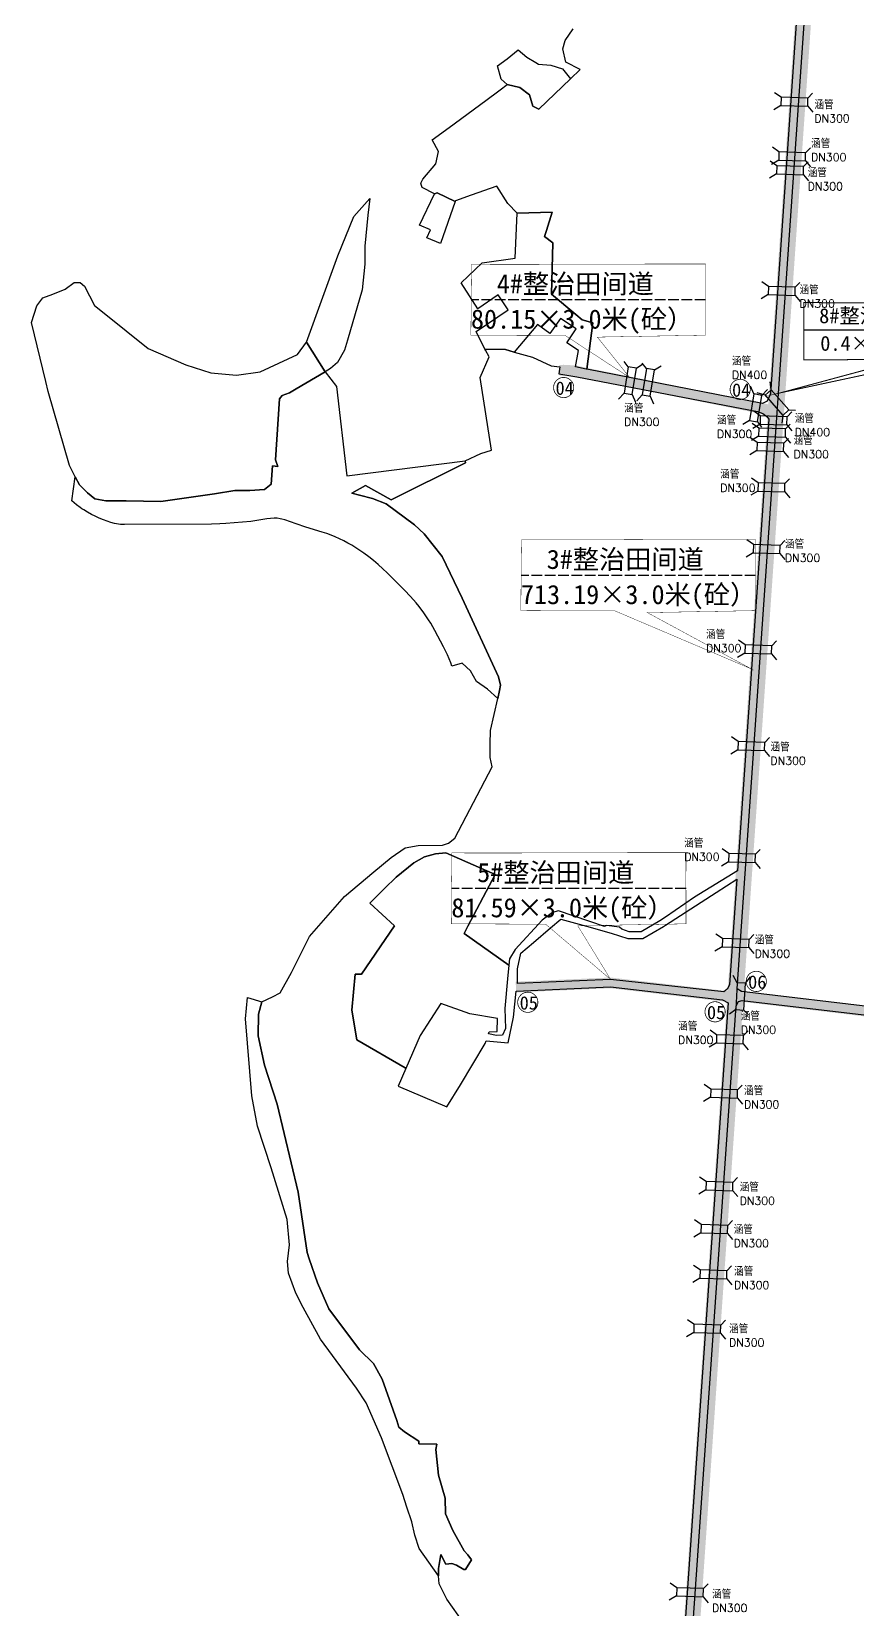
# Model space of a CAD drawing. Header units: millimetres. Extents: x 35444746 to 35449000, y 3482000 to 3488437.
# Drawn here: x 35444762 to 35445072, y 3484147 to 3484738 of the extents above; entities that cross this region are included whole.
import ezdxf

# ---------------------------------------------------------------- set-up
doc = ezdxf.new("R2010")
doc.units = ezdxf.units.MM
doc.linetypes.add('X3', pattern=[5, 4, -1])
for name, color, linetype, true_color in [('0203.02旱地整理', 9, 'Continuous', 0x808080), ('0204.02水田整理', 9, 'Continuous', 0x808080), ('0302.01田间道路工程标注', 6, 'X3', 0xff00ff), ('0302.02田间道路工程', 6, 'X3', 0xff00ff), ('0401.01渠道工程标注', 4, '732', 0x00ffff), ('0401.02渠道工程', 4, 'X3', 0x00ffff), ('0401.03涵管标注', 4, '732', 0x00ffff)]:
    doc.layers.add(name, color=color, linetype=linetype, true_color=true_color)
doc.styles.add('FS', font='rs.shx', dxfattribs={"bigfont": 'fs.shx'})
doc.styles.add('宋体', font='')
doc.styles.get('宋体').set_extended_font_data('SimSun')
doc.linetypes.add('732', pattern='A,9,-0.5,[162,AAA.SHX,S=1,R=0,X=0,Y=0],-0.5', length=10)

msp = doc.modelspace()

# ---------------------------------------------------------------- linework, layer by layer
at = {"layer": '0203.02旱地整理', "color": 41}
for points in [[(35444944.741, 3484731.237), (35444948.096, 3484728.44), (35444951.454, 3484726.425), (35444952.477, 3484725.812), (35444957.003, 3484725.447), (35444961.456, 3484724.061), (35444964.396, 3484720.356), (35444952.511, 3484709.012), (35444950.261, 3484710.134), (35444949.007, 3484714.267), (35444945.429, 3484717.125), (35444940.704, 3484718.142), (35444938.462, 3484720.254), (35444937.054, 3484725.193), (35444940.663, 3484727.856), (35444942.048, 3484728.951), (35444943.408, 3484730.078)], [(35444944.741, 3484731.237), (35444948.096, 3484728.44), (35444951.454, 3484726.425), (35444952.477, 3484725.812), (35444957.003, 3484725.447), (35444961.456, 3484724.061), (35444964.396, 3484720.356), (35444952.511, 3484709.012), (35444950.261, 3484710.134), (35444949.007, 3484714.267), (35444945.429, 3484717.125), (35444940.704, 3484718.142), (35444938.462, 3484720.254), (35444937.054, 3484725.193), (35444940.663, 3484727.856), (35444942.048, 3484728.951), (35444943.408, 3484730.078)], [(35444913.447, 3484677.204), (35444914.408, 3484677.603), (35444921.149, 3484674.321), (35444915.71, 3484658.648), (35444910.536, 3484660.702), (35444911.956, 3484663.757), (35444907.84, 3484665.523)], [(35444913.447, 3484677.204), (35444914.408, 3484677.603), (35444921.149, 3484674.321), (35444915.71, 3484658.648), (35444910.536, 3484660.702), (35444911.956, 3484663.757), (35444907.84, 3484665.523)], [(35444865.474, 3484621.61), (35444877.217, 3484653.984), (35444883.119, 3484668.681), (35444889.235, 3484675.462), (35444888.394, 3484669.219), (35444887.304, 3484657.556), (35444887.287, 3484650.84), (35444886.32, 3484641.18), (35444880.848, 3484622.329), (35444879.66, 3484618.676), (35444877.054, 3484613.962), (35444874.453, 3484611.723), (35444872.488, 3484610.561)], [(35444865.474, 3484621.61), (35444877.217, 3484653.984), (35444883.119, 3484668.681), (35444889.235, 3484675.462), (35444888.394, 3484669.219), (35444887.304, 3484657.556), (35444887.287, 3484650.84), (35444886.32, 3484641.18), (35444880.848, 3484622.329), (35444879.66, 3484618.676), (35444877.054, 3484613.962), (35444874.453, 3484611.723), (35444872.488, 3484610.561)], [(35444944.375, 3484670.009), (35444957.525, 3484670.303), (35444955.369, 3484663.457), (35444954.677, 3484661.261), (35444957.85, 3484658.91), (35444957.331, 3484639.649), (35444966.477, 3484631.996), (35444968.842, 3484630.017), (35444972.842, 3484628.842), (35444970.491139, 3484611.483909), (35444970.283341, 3484611.524293), (35444966.299078, 3484612.392419), (35444967.38, 3484618.489), (35444963.046, 3484621.378), (35444966.602, 3484626.6), (35444960.712, 3484630.489), (35444956.71, 3484624.933), (35444952.042, 3484628.266), (35444943.302, 3484617.877), (35444940.052, 3484618.847), (35444932.359, 3484619.004), (35444929.084, 3484625.598), (35444941.071, 3484633.778), (35444937.282, 3484639.328), (35444929.632, 3484634.11), (35444923.462, 3484643.833), (35444931.326, 3484651.376), (35444943.665, 3484653.128)], [(35444944.375, 3484670.009), (35444957.525, 3484670.303), (35444955.369, 3484663.457), (35444954.677, 3484661.261), (35444957.85, 3484658.91), (35444957.331, 3484639.649), (35444966.477, 3484631.996), (35444968.842, 3484630.017), (35444972.842, 3484628.842), (35444970.491139, 3484611.483909), (35444970.283341, 3484611.524293), (35444966.299078, 3484612.392419), (35444967.38, 3484618.489), (35444963.046, 3484621.378), (35444966.602, 3484626.6), (35444960.712, 3484630.489), (35444956.71, 3484624.933), (35444952.042, 3484628.266), (35444943.302, 3484617.877), (35444940.052, 3484618.847), (35444932.359, 3484619.004), (35444929.084, 3484625.598), (35444941.071, 3484633.778), (35444937.282, 3484639.328), (35444929.632, 3484634.11), (35444923.462, 3484643.833), (35444931.326, 3484651.376), (35444943.665, 3484653.128)], [(35444865.474, 3484621.61), (35444872.488, 3484610.561), (35444861.585, 3484604.114), (35444859.099, 3484602.644), (35444856.266, 3484601.7), (35444855.32, 3484600.403), (35444853.848, 3484577.534), (35444854.722, 3484575.037), (35444852.718, 3484575.333), (35444852.181, 3484568.468), (35444849.698, 3484566.361), (35444844.22, 3484566.052), (35444838.567, 3484566.098), (35444830.964, 3484564.742), (35444810.832, 3484561.864), (35444797.746, 3484562.149), (35444790.142, 3484562.212), (35444786.078, 3484562.954), (35444783.258, 3484565.104), (35444780.265, 3484568.142), (35444778.739, 3484571.167), (35444776.584, 3484575.437), (35444768.576, 3484603.143), (35444767.676, 3484606.873), (35444762.327, 3484629.057), (35444764.301, 3484635.244), (35444766.614, 3484638.24), (35444770.335, 3484639.632), (35444774.942, 3484641.549), (35444778.314, 3484644.007), (35444780.613, 3484643.992), (35444782.198, 3484642.563), (35444785.983, 3484635.354), (35444792.74, 3484629.976), (35444797.799, 3484625.922), (35444806.091, 3484619.276), (35444820.169, 3484613.161), (35444829.5, 3484610.086), (35444839.193, 3484609.307), (35444848.014, 3484610.479), (35444862.083, 3484617.045)], [(35444865.474, 3484621.61), (35444872.488, 3484610.561), (35444861.585, 3484604.114), (35444859.099, 3484602.644), (35444856.266, 3484601.7), (35444855.32, 3484600.403), (35444853.848, 3484577.534), (35444854.722, 3484575.037), (35444852.718, 3484575.333), (35444852.181, 3484568.468), (35444849.698, 3484566.361), (35444844.22, 3484566.052), (35444838.567, 3484566.098), (35444830.964, 3484564.742), (35444810.832, 3484561.864), (35444797.746, 3484562.149), (35444790.142, 3484562.212), (35444786.078, 3484562.954), (35444783.258, 3484565.104), (35444780.265, 3484568.142), (35444778.739, 3484571.167), (35444776.584, 3484575.437), (35444768.576, 3484603.143), (35444767.676, 3484606.873), (35444762.327, 3484629.057), (35444764.301, 3484635.244), (35444766.614, 3484638.24), (35444770.335, 3484639.632), (35444774.942, 3484641.549), (35444778.314, 3484644.007), (35444780.613, 3484643.992), (35444782.198, 3484642.563), (35444785.983, 3484635.354), (35444792.74, 3484629.976), (35444797.799, 3484625.922), (35444806.091, 3484619.276), (35444820.169, 3484613.161), (35444829.5, 3484610.086), (35444839.193, 3484609.307), (35444848.014, 3484610.479), (35444862.083, 3484617.045)], [(35444872.488, 3484610.561), (35444876.627, 3484605.009), (35444880.573, 3484571.575), (35444924.905, 3484577.149), (35444924.988, 3484576.379), (35444897.182, 3484562.545), (35444887.58, 3484567.904), (35444882.419, 3484565.077), (35444885.291, 3484564.277), (35444890.235, 3484562.988), (35444895.294, 3484560.993), (35444905.875, 3484553.123), (35444909.519, 3484549.834), (35444916.329, 3484541.257), (35444923.774, 3484525.66), (35444937.382, 3484496.252), (35444938.2, 3484493.076), (35444937.85, 3484491.048), (35444937.173, 3484488.106), (35444933.316, 3484491.537), (35444929.175, 3484494.427), (35444926.909, 3484498.41), (35444923.784, 3484501.3), (35444919.905, 3484500.263), (35444919.502, 3484501.41), (35444918.903, 3484502.962), (35444918.251, 3484504.492), (35444917.544, 3484505.998), (35444916.786, 3484507.478), (35444913.501, 3484513.622), (35444911.987, 3484516.291), (35444911.181, 3484517.596), (35444909.471, 3484520.144), (35444907.634, 3484522.602), (35444906.564, 3484523.923), (35444904.44, 3484526.363), (35444902.204, 3484528.701), (35444898.937, 3484531.962), (35444895.665, 3484535.153), (35444894.001, 3484536.721), (35444892.319, 3484538.269), (35444890.6, 3484539.768), (35444888.82, 3484541.194), (35444886.982, 3484542.543), (35444885.088, 3484543.815), (35444882.416, 3484545.496), (35444880.91, 3484546.359), (35444879.377, 3484547.172), (35444877.818, 3484547.934), (35444876.233, 3484548.642), (35444874.625, 3484549.292), (35444872.994, 3484549.884), (35444871.343, 3484550.418), (35444865.177, 3484552.301), (35444861.559, 3484553.497), (35444857.273, 3484555.02), (35444856.158, 3484555.354), (35444855.589, 3484555.476), (35444854.435, 3484555.63), (35444853.272, 3484555.66), (35444850.502, 3484555.442), (35444844.509, 3484554.436), (35444835.14, 3484553.65), (35444832.98, 3484553.495), (35444829.791, 3484553.427), (35444797.162, 3484553.295), (35444795.679, 3484553.356), (35444794.941, 3484553.437), (35444793.48, 3484553.697), (35444792.047, 3484554.084), (35444789.258, 3484555.086), (35444787.726, 3484555.687), (35444786.225, 3484556.358), (35444784.757, 3484557.098), (35444783.324, 3484557.906), (35444781.873, 3484558.77), (35444781.19, 3484559.194), (35444780.524, 3484559.642), (35444779.242, 3484560.61), (35444777.437, 3484562.208), (35444778.739, 3484571.167), (35444780.265, 3484568.142), (35444783.258, 3484565.104), (35444786.078, 3484562.954), (35444790.142, 3484562.212), (35444797.746, 3484562.149), (35444810.832, 3484561.864), (35444830.964, 3484564.742), (35444838.567, 3484566.098), (35444844.22, 3484566.052), (35444849.698, 3484566.361), (35444852.181, 3484568.468), (35444852.718, 3484575.333), (35444854.722, 3484575.037), (35444853.848, 3484577.534), (35444855.32, 3484600.403), (35444856.266, 3484601.7), (35444859.099, 3484602.644), (35444861.585, 3484604.114)], [(35444872.488, 3484610.561), (35444876.627, 3484605.009), (35444880.573, 3484571.575), (35444924.905, 3484577.149), (35444924.988, 3484576.379), (35444897.182, 3484562.545), (35444887.58, 3484567.904), (35444882.419, 3484565.077), (35444885.291, 3484564.277), (35444890.235, 3484562.988), (35444895.294, 3484560.993), (35444905.875, 3484553.123), (35444909.519, 3484549.834), (35444916.329, 3484541.257), (35444923.774, 3484525.66), (35444937.382, 3484496.252), (35444938.2, 3484493.076), (35444937.85, 3484491.048), (35444937.173, 3484488.106), (35444933.316, 3484491.537), (35444929.175, 3484494.427), (35444926.909, 3484498.41), (35444923.784, 3484501.3), (35444919.905, 3484500.263), (35444919.502, 3484501.41), (35444918.903, 3484502.962), (35444918.251, 3484504.492), (35444917.544, 3484505.998), (35444916.786, 3484507.478), (35444913.501, 3484513.622), (35444911.987, 3484516.291), (35444911.181, 3484517.596), (35444909.471, 3484520.144), (35444907.634, 3484522.602), (35444906.564, 3484523.923), (35444904.44, 3484526.363), (35444902.204, 3484528.701), (35444898.937, 3484531.962), (35444895.665, 3484535.153), (35444894.001, 3484536.721), (35444892.319, 3484538.269), (35444890.6, 3484539.768), (35444888.82, 3484541.194), (35444886.982, 3484542.543), (35444885.088, 3484543.815), (35444882.416, 3484545.496), (35444880.91, 3484546.359), (35444879.377, 3484547.172), (35444877.818, 3484547.934), (35444876.233, 3484548.642), (35444874.625, 3484549.292), (35444872.994, 3484549.884), (35444871.343, 3484550.418), (35444865.177, 3484552.301), (35444861.559, 3484553.497), (35444857.273, 3484555.02), (35444856.158, 3484555.354), (35444855.589, 3484555.476), (35444854.435, 3484555.63), (35444853.272, 3484555.66), (35444850.502, 3484555.442), (35444844.509, 3484554.436), (35444835.14, 3484553.65), (35444832.98, 3484553.495), (35444829.791, 3484553.427), (35444797.162, 3484553.295), (35444795.679, 3484553.356), (35444794.941, 3484553.437), (35444793.48, 3484553.697), (35444792.047, 3484554.084), (35444789.258, 3484555.086), (35444787.726, 3484555.687), (35444786.225, 3484556.358), (35444784.757, 3484557.098), (35444783.324, 3484557.906), (35444781.873, 3484558.77), (35444781.19, 3484559.194), (35444780.524, 3484559.642), (35444779.242, 3484560.61), (35444777.437, 3484562.208), (35444778.739, 3484571.167), (35444780.265, 3484568.142), (35444783.258, 3484565.104), (35444786.078, 3484562.954), (35444790.142, 3484562.212), (35444797.746, 3484562.149), (35444810.832, 3484561.864), (35444830.964, 3484564.742), (35444838.567, 3484566.098), (35444844.22, 3484566.052), (35444849.698, 3484566.361), (35444852.181, 3484568.468), (35444852.718, 3484575.333), (35444854.722, 3484575.037), (35444853.848, 3484577.534), (35444855.32, 3484600.403), (35444856.266, 3484601.7), (35444859.099, 3484602.644), (35444861.585, 3484604.114)], [(35444941.268733, 3484388.157189), (35444940.776624, 3484383.011074), (35444939.751801, 3484371.862208), (35444940.066265, 3484364.422401), (35444938.900672, 3484361.897744), (35444936.634241, 3484361.768275), (35444933.657763, 3484362.46026), (35444933.889, 3484363.184), (35444936.911, 3484363.298), (35444936.986, 3484368.131), (35444926.622, 3484369.964), (35444915.788, 3484373.726), (35444908.092, 3484361.774), (35444902.736, 3484349.429), (35444902.363, 3484349.632), (35444884.284, 3484360.126), (35444882.429, 3484371.223), (35444883.638, 3484384.727), (35444885.831, 3484384.714), (35444886.03, 3484384.713), (35444898.474, 3484402.919), (35444889.171, 3484411.395), (35444889.256, 3484411.512), (35444894.659, 3484416.859), (35444898.997, 3484421.152), (35444905.71, 3484426.503), (35444909.625, 3484428.716), (35444913.783, 3484429.876), (35444917.689, 3484430.228), (35444936.11, 3484422.061), (35444925.949, 3484402.768), (35444924.539, 3484400)], [(35444941.268733, 3484388.157189), (35444940.776624, 3484383.011074), (35444939.751801, 3484371.862208), (35444940.066265, 3484364.422401), (35444938.900672, 3484361.897744), (35444936.634241, 3484361.768275), (35444933.657763, 3484362.46026), (35444933.889, 3484363.184), (35444936.911, 3484363.298), (35444936.986, 3484368.131), (35444926.622, 3484369.964), (35444915.788, 3484373.726), (35444908.092, 3484361.774), (35444902.736, 3484349.429), (35444902.363, 3484349.632), (35444884.284, 3484360.126), (35444882.429, 3484371.223), (35444883.638, 3484384.727), (35444885.831, 3484384.714), (35444886.03, 3484384.713), (35444898.474, 3484402.919), (35444889.171, 3484411.395), (35444889.256, 3484411.512), (35444894.659, 3484416.859), (35444898.997, 3484421.152), (35444905.71, 3484426.503), (35444909.625, 3484428.716), (35444913.783, 3484429.876), (35444917.689, 3484430.228), (35444936.11, 3484422.061), (35444925.949, 3484402.768), (35444924.539, 3484400)], [(35445026.766984, 3484420.383645), (35445024.017268, 3484380.739486), (35445023.101678, 3484379.175932), (35445021.88357, 3484378.154936), (35444979.47686, 3484382.786582), (35444944.553564, 3484381.247562), (35444944.489492, 3484386.781135), (35444945.790362, 3484392.638146), (35444950.484987, 3484396.588375), (35444956.909181, 3484402.168061), (35444960.82901, 3484405.339557), (35444970.465342, 3484402.771903), (35444979.72022, 3484400.083353), (35444985.951987, 3484398.118716), (35444991.57656, 3484398.139544), (35444999.26407, 3484402.651657), (35445000, 3484403.13573), (35445019.089972, 3484415.429039)], [(35445026.766984, 3484420.383645), (35445024.017268, 3484380.739486), (35445023.101678, 3484379.175932), (35445021.88357, 3484378.154936), (35444979.47686, 3484382.786582), (35444944.553564, 3484381.247562), (35444944.489492, 3484386.781135), (35444945.790362, 3484392.638146), (35444950.484987, 3484396.588375), (35444956.909181, 3484402.168061), (35444960.82901, 3484405.339557), (35444970.465342, 3484402.771903), (35444979.72022, 3484400.083353), (35444985.951987, 3484398.118716), (35444991.57656, 3484398.139544), (35444999.26407, 3484402.651657), (35445000, 3484403.13573), (35445019.089972, 3484415.429039)], [(35444848.707, 3484374.372), (35444847.383, 3484369.775), (35444847.333, 3484361.715), (35444849.669, 3484350.671), (35444854.388, 3484336.077), (35444862.245, 3484303.082), (35444865.641, 3484280.435), (35444866.428, 3484278.143), (35444869.531, 3484269.099), (35444873.854, 3484259.316), (35444885.355, 3484243.974), (35444890.556, 3484238.851), (35444893.772, 3484233.034), (35444899.333, 3484217.445), (35444900.025, 3484215.036), (35444902.135, 3484213.185), (35444907.549, 3484209.726), (35444907.49, 3484208.79), (35444914.342, 3484208.564), (35444913.911, 3484206.667), (35444914.982, 3484197.06), (35444917.47, 3484188.432), (35444917.575, 3484182.502), (35444920.36, 3484176.272), (35444924.541, 3484168.643), (35444925.979, 3484167.128), (35444927.248, 3484165.216), (35444925.04, 3484161.664), (35444924.464, 3484161.664), (35444921.68, 3484163.264), (35444919.984, 3484163.84), (35444917.68, 3484163.68), (35444915.787, 3484167.264), (35444914.894, 3484162.07), (35444914.877, 3484159.237), (35444907.672, 3484169.562), (35444906.002, 3484174.533), (35444904.899, 3484179.501), (35444903.09, 3484185.04), (35444901.56, 3484189.727), (35444893.611, 3484211.038), (35444887.738, 3484224.114), (35444884.229, 3484229.664), (35444870.734, 3484248.031), (35444864.145, 3484259.836), (35444861.444, 3484265.176), (35444858.633, 3484272.75), (35444858.355, 3484277.048), (35444859.103, 3484283.286), (35444858.168, 3484292.796), (35444852.187, 3484312.125), (35444847.034, 3484327.76), (35444844.976, 3484339.121), (35444842.601, 3484368.075), (35444843.359, 3484376.014)], [(35444848.707, 3484374.372), (35444847.383, 3484369.775), (35444847.333, 3484361.715), (35444849.669, 3484350.671), (35444854.388, 3484336.077), (35444862.245, 3484303.082), (35444865.641, 3484280.435), (35444866.428, 3484278.143), (35444869.531, 3484269.099), (35444873.854, 3484259.316), (35444885.355, 3484243.974), (35444890.556, 3484238.851), (35444893.772, 3484233.034), (35444899.333, 3484217.445), (35444900.025, 3484215.036), (35444902.135, 3484213.185), (35444907.549, 3484209.726), (35444907.49, 3484208.79), (35444914.342, 3484208.564), (35444913.911, 3484206.667), (35444914.982, 3484197.06), (35444917.47, 3484188.432), (35444917.575, 3484182.502), (35444920.36, 3484176.272), (35444924.541, 3484168.643), (35444925.979, 3484167.128), (35444927.248, 3484165.216), (35444925.04, 3484161.664), (35444924.464, 3484161.664), (35444921.68, 3484163.264), (35444919.984, 3484163.84), (35444917.68, 3484163.68), (35444915.787, 3484167.264), (35444914.894, 3484162.07), (35444914.877, 3484159.237), (35444907.672, 3484169.562), (35444906.002, 3484174.533), (35444904.899, 3484179.501), (35444903.09, 3484185.04), (35444901.56, 3484189.727), (35444893.611, 3484211.038), (35444887.738, 3484224.114), (35444884.229, 3484229.664), (35444870.734, 3484248.031), (35444864.145, 3484259.836), (35444861.444, 3484265.176), (35444858.633, 3484272.75), (35444858.355, 3484277.048), (35444859.103, 3484283.286), (35444858.168, 3484292.796), (35444852.187, 3484312.125), (35444847.034, 3484327.76), (35444844.976, 3484339.121), (35444842.601, 3484368.075), (35444843.359, 3484376.014)]]:
    msp.add_lwpolyline(points, close=True, dxfattribs=at)
at = {"layer": '0204.02水田整理', "color": 51}
for points in [[(35445054.260564, 3484816.773562), (35445039.382752, 3484602.272035), (35445038.222564, 3484599.535562), (35445036.442564, 3484598.666562), (35444970.491139, 3484611.483909), (35444972.842, 3484628.842), (35444968.842, 3484630.017), (35444966.477, 3484631.996), (35444957.331, 3484639.649), (35444957.85, 3484658.91), (35444954.677, 3484661.261), (35444955.369, 3484663.457), (35444957.525, 3484670.303), (35444944.375, 3484670.009), (35444940.946, 3484673.618), (35444936.832, 3484680.071), (35444927.174, 3484676.69), (35444921.252, 3484674.618), (35444921.149, 3484674.321), (35444914.408, 3484677.603), (35444913.447, 3484677.204), (35444908.756, 3484679.557), (35444908.517, 3484680.361), (35444908.325, 3484681.214), (35444909.111, 3484682.745), (35444913.865, 3484688.503), (35444914.871, 3484693.073), (35444912.58, 3484697.487), (35444918.9, 3484702.109), (35444932.678, 3484712.187), (35444937.598, 3484715.837), (35444938.09, 3484716.202), (35444940.704, 3484718.142), (35444945.429, 3484717.125), (35444949.007, 3484714.267), (35444950.261, 3484710.134), (35444952.511, 3484709.012), (35444964.396, 3484720.356), (35444968.061, 3484723.853), (35444962.636, 3484726.524), (35444961.556, 3484731.58), (35444962.474, 3484734.713), (35444965.454, 3484739.107)], [(35445081.159628, 3484372.025646), (35445028.500324, 3484378.317375), (35445026.924322, 3484379.295512), (35445057.255137, 3484816.591398)], [(35444924.43, 3484141.555), (35444918.081, 3484150.578), (35444915.142, 3484156.261), (35444914.877, 3484159.237), (35444914.894, 3484162.07), (35444915.787, 3484167.264), (35444917.68, 3484163.68), (35444919.984, 3484163.84), (35444921.68, 3484163.264), (35444924.464, 3484161.664), (35444925.04, 3484161.664), (35444927.248, 3484165.216), (35444925.979, 3484167.128), (35444924.541, 3484168.643), (35444920.36, 3484176.272), (35444917.575, 3484182.502), (35444917.47, 3484188.432), (35444914.982, 3484197.06), (35444913.911, 3484206.667), (35444914.342, 3484208.564), (35444907.49, 3484208.79), (35444907.549, 3484209.726), (35444902.135, 3484213.185), (35444900.025, 3484215.036), (35444899.333, 3484217.445), (35444893.772, 3484233.034), (35444890.556, 3484238.851), (35444885.355, 3484243.974), (35444873.854, 3484259.316), (35444869.531, 3484269.099), (35444866.428, 3484278.143), (35444865.641, 3484280.435), (35444862.245, 3484303.082), (35444854.388, 3484336.077), (35444849.669, 3484350.671), (35444847.333, 3484361.715), (35444847.383, 3484369.775), (35444848.707, 3484374.372), (35444852.655, 3484376.248), (35444855.524, 3484377.716), (35444859.807, 3484385.456), (35444861.918, 3484389.657), (35444866.439, 3484398.658), (35444866.525, 3484398.828), (35444879.679, 3484413.85), (35444890.622, 3484423.078), (35444897.115, 3484428.553), (35444902.431, 3484432.104), (35444907.269, 3484432.944), (35444916.422, 3484433.116), (35444918.654, 3484433.891), (35444921.014, 3484435.78), (35444935.067, 3484462.425), (35444934.261, 3484465.955), (35444934.273, 3484471.014), (35444934.404, 3484476.073), (35444937.173, 3484488.106), (35444937.85, 3484491.048), (35444938.2, 3484493.076), (35444937.382, 3484496.252), (35444923.774, 3484525.66), (35444916.329, 3484541.257), (35444909.519, 3484549.834), (35444905.875, 3484553.123), (35444895.294, 3484560.993), (35444890.235, 3484562.988), (35444885.291, 3484564.277), (35444882.419, 3484565.077), (35444887.58, 3484567.904), (35444897.182, 3484562.545), (35444924.988, 3484576.379), (35444924.905, 3484577.149), (35444930.813, 3484579.941), (35444934.764, 3484581.163), (35444930.485, 3484608.367), (35444933.92, 3484616.098), (35444932.539, 3484618.642), (35444932.359, 3484619.004), (35444940.052, 3484618.847), (35444943.302, 3484617.877), (35444950.139, 3484615.993), (35444957.197, 3484612.766), (35444960.47786, 3484612.394768), (35444960.099862, 3484609.793033), (35444966.807486, 3484608.692653), (35445034.475564, 3484595.617562), (35445036.502564, 3484594.932562), (35445037.595564, 3484594.150562), (35445038.182564, 3484593.658562), (35445038.725162, 3484592.7912), (35445026.986594, 3484423.549871), (35445010.941473, 3484413.62625), (35445000, 3484406.116803), (35444997.947037, 3484404.784075), (35444990.891234, 3484400.642736), (35444986.415381, 3484400.626161), (35444983.708931, 3484401.673383), (35444982.821578, 3484402.345689), (35444977.897777, 3484402.956199), (35444977.219368, 3484402.684922), (35444959.889374, 3484408.465444), (35444957.713345, 3484407.938581), (35444953.83007, 3484404.993574), (35444943.695346, 3484393.963925), (35444941.491618, 3484390.487957), (35444941.268733, 3484388.157189), (35444924.539, 3484400), (35444925.949, 3484402.768), (35444936.11, 3484422.061), (35444917.689, 3484430.228), (35444913.783, 3484429.876), (35444909.625, 3484428.716), (35444905.71, 3484426.503), (35444898.997, 3484421.152), (35444894.659, 3484416.859), (35444889.256, 3484411.512), (35444889.171, 3484411.395), (35444898.474, 3484402.919), (35444886.03, 3484384.713), (35444885.831, 3484384.714), (35444883.638, 3484384.727), (35444882.429, 3484371.223), (35444884.284, 3484360.126), (35444902.363, 3484349.632), (35444902.736, 3484349.429), (35444899.841, 3484342.754), (35444918.046, 3484334.99), (35444923.14, 3484343.265), (35444932.474, 3484358.759), (35444932.818544, 3484359.836969), (35444941.02712, 3484359.038835), (35444943.103749, 3484368.6358), (35444944.022564, 3484378.439562), (35444979.376564, 3484379.997562), (35445021.393564, 3484375.104562), (35445023.55332, 3484374.050496), (35445005.470564, 3484113.341562)], [(35445008.463374, 3484113.133981), (35445026.483471, 3484372.939534), (35445027.468564, 3484374.569562), (35445028.767564, 3484374.938562), (35445080.759564, 3484368.726562)]]:
    msp.add_lwpolyline(points, dxfattribs=at)
at = {"layer": '0302.01田间道路工程标注', "color": 1, "const_width": 0.144}
for points in [[(35444962.430613, 3484624.133493), (35444986.641694, 3484608.345125), (35444974.495145, 3484623.521148), (35445015.078711, 3484624.261749), (35445015.064104, 3484642.993821), (35445015.064104, 3484642.993821), (35445015.078711, 3484645.82539), (35445015.078711, 3484650.918016), (35445002.916258, 3484650.918016), (35444998.98447, 3484650.918016), (35444998.98447, 3484650.918016), (35444993.392584, 3484650.917877), (35444947.501958, 3484650.794856), (35444927.288353, 3484650.815958), (35444927.076983, 3484624.261749), (35444962.430613, 3484624.133493)], [(35444981.156478, 3484520.890341), (35445032.231841, 3484499.173463), (35444993.22101, 3484520.277996), (35445033.804576, 3484521.018597), (35445033.789969, 3484539.750669), (35445033.789969, 3484539.750669), (35445033.804576, 3484542.582238), (35445033.804576, 3484547.674864), (35445021.642124, 3484547.674864), (35445017.710335, 3484547.674864), (35445017.710335, 3484547.674864), (35445012.11845, 3484547.674725), (35444966.227823, 3484547.551704), (35444946.014218, 3484547.572806), (35444945.802848, 3484521.018597), (35444981.156478, 3484520.890341)], [(35444955.079706, 3484403.511615), (35444979.47686, 3484382.786582), (35444967.144238, 3484402.89927), (35445007.727804, 3484403.639871), (35445007.713198, 3484422.371943), (35445007.713198, 3484422.371943), (35445007.727804, 3484425.203513), (35445007.727804, 3484430.296138), (35444995.565352, 3484430.296138), (35444991.633564, 3484430.296138), (35444991.633564, 3484430.296138), (35444986.041678, 3484430.295999), (35444940.151051, 3484430.172979), (35444919.937446, 3484430.19408), (35444919.726076, 3484403.639871), (35444955.079706, 3484403.511615)]]:
    msp.add_lwpolyline(points, close=True, dxfattribs=at)
at = {"layer": '0302.01田间道路工程标注', "color": 1, "elevation": -166.68}
for points in [[(35445015.078711, 3484637.471976), (35444927.288353, 3484637.449216)], [(35445033.804576, 3484534.228824), (35444946.014218, 3484534.206064)], [(35445007.727804, 3484416.850098), (35444919.937446, 3484416.827338)]]:
    msp.add_lwpolyline(points, dxfattribs=at)
at = {"layer": '0302.01田间道路工程标注', "color": 1, "const_width": 0.2848}
for points in [[(35444963.778849, 3484601.360378), (35444964.266171, 3484601.698968), (35444964.704615, 3484602.122699), (35444965.069412, 3484602.611274), (35444965.35111, 3484603.152039), (35444965.542416, 3484603.730989), (35444965.638375, 3484604.33313), (35444965.6365, 3484604.942866), (35444965.536842, 3484605.544405), (35444965.34198, 3484606.122169), (35444965.056961, 3484606.661192), (35444964.68917, 3484607.147515), (35444964.248128, 3484607.568543), (35444963.745261, 3484607.91337), (35444963.19359, 3484608.173066), (35444962.607406, 3484608.340905), (35444962.00189, 3484608.41254), (35444961.392724, 3484608.386115), (35444960.795685, 3484608.262315), (35444960.226237, 3484608.044348), (35444959.699127, 3484607.737857), (35444959.228008, 3484607.35078), (35444958.825081, 3484606.893143), (35444958.500782, 3484606.376799), (35444958.26351, 3484605.81512), (35444958.119411, 3484605.222653), (35444958.072215, 3484604.614743), (35444958.123147, 3484604.007134), (35444958.270887, 3484603.415565), (35444958.511607, 3484602.855356), (35444958.839074, 3484602.341014), (35444959.244807, 3484601.885863), (35444959.718297, 3484601.50169), (35444960.247281, 3484601.198446), (35444960.818058, 3484600.983982), (35444961.415847, 3484600.863856), (35444962.025164, 3484600.841177), (35444962.630229, 3484600.916534), (35444963.21537, 3484601.087973), (35444963.750694, 3484601.344007)], [(35445029.966489, 3484600.660078), (35445030.45381, 3484600.998668), (35445030.892255, 3484601.422399), (35445031.257051, 3484601.910974), (35445031.53875, 3484602.451739), (35445031.730055, 3484603.030689), (35445031.826014, 3484603.63283), (35445031.82414, 3484604.242566), (35445031.724481, 3484604.844105), (35445031.52962, 3484605.42187), (35445031.244601, 3484605.960893), (35445030.876809, 3484606.447215), (35445030.435768, 3484606.868243), (35445029.9329, 3484607.21307), (35445029.381229, 3484607.472766), (35445028.795045, 3484607.640605), (35445028.189529, 3484607.71224), (35445027.580363, 3484607.685815), (35445026.983325, 3484607.562016), (35445026.413877, 3484607.344048), (35445025.886766, 3484607.037557), (35445025.415648, 3484606.65048), (35445025.012721, 3484606.192844), (35445024.688422, 3484605.676499), (35445024.45115, 3484605.11482), (35445024.30705, 3484604.522353), (35445024.259855, 3484603.914443), (35445024.310787, 3484603.306835), (35445024.458526, 3484602.715265), (35445024.699247, 3484602.155056), (35445025.026713, 3484601.640714), (35445025.432447, 3484601.185563), (35445025.905937, 3484600.801391), (35445026.434921, 3484600.498146), (35445027.005698, 3484600.283682), (35445027.603487, 3484600.163556), (35445028.212804, 3484600.140877), (35445028.817868, 3484600.216234), (35445029.40301, 3484600.387673), (35445029.938334, 3484600.643707)], [(35445035.993727, 3484378.794295), (35445036.481049, 3484379.132885), (35445036.919494, 3484379.556616), (35445037.28429, 3484380.04519), (35445037.565988, 3484380.585956), (35445037.757294, 3484381.164906), (35445037.853253, 3484381.767047), (35445037.851378, 3484382.376783), (35445037.75172, 3484382.978322), (35445037.556858, 3484383.556086), (35445037.271839, 3484384.095109), (35445036.904048, 3484384.581432), (35445036.463006, 3484385.002459), (35445035.960139, 3484385.347287), (35445035.408468, 3484385.606983), (35445034.822284, 3484385.774822), (35445034.216768, 3484385.846456), (35445033.607602, 3484385.820032), (35445033.010563, 3484385.696232), (35445032.441115, 3484385.478265), (35445031.914005, 3484385.171774), (35445031.442886, 3484384.784697), (35445031.03996, 3484384.32706), (35445030.71566, 3484383.810716), (35445030.478389, 3484383.249037), (35445030.334289, 3484382.65657), (35445030.287093, 3484382.048659), (35445030.338025, 3484381.441051), (35445030.485765, 3484380.849482), (35445030.726485, 3484380.289273), (35445031.053952, 3484379.774931), (35445031.459686, 3484379.31978), (35445031.933175, 3484378.935607), (35445032.462159, 3484378.632362), (35445033.032936, 3484378.417899), (35445033.630726, 3484378.297773), (35445034.240042, 3484378.275094), (35445034.845107, 3484378.350451), (35445035.430248, 3484378.52189), (35445035.965572, 3484378.777924)], [(35444950.324779, 3484370.964911), (35444950.8121, 3484371.303501), (35444951.250545, 3484371.727232), (35444951.615341, 3484372.215807), (35444951.89704, 3484372.756572), (35444952.088346, 3484373.335522), (35444952.184304, 3484373.937664), (35444952.18243, 3484374.547399), (35444952.082772, 3484375.148938), (35444951.88791, 3484375.726703), (35444951.602891, 3484376.265726), (35444951.235099, 3484376.752048), (35444950.794058, 3484377.173076), (35444950.29119, 3484377.517903), (35444949.73952, 3484377.777599), (35444949.153335, 3484377.945438), (35444948.54782, 3484378.017073), (35444947.938653, 3484377.990648), (35444947.341615, 3484377.866849), (35444946.772167, 3484377.648882), (35444946.245056, 3484377.34239), (35444945.773938, 3484376.955313), (35444945.371011, 3484376.497677), (35444945.046712, 3484375.981332), (35444944.80944, 3484375.419653), (35444944.66534, 3484374.827186), (35444944.618145, 3484374.219276), (35444944.669077, 3484373.611668), (35444944.816816, 3484373.020098), (35444945.057537, 3484372.459889), (35444945.385004, 3484371.945548), (35444945.790737, 3484371.490396), (35444946.264227, 3484371.106224), (35444946.793211, 3484370.802979), (35444947.363988, 3484370.588515), (35444947.961777, 3484370.468389), (35444948.571094, 3484370.44571), (35444949.176159, 3484370.521067), (35444949.7613, 3484370.692507), (35444950.296624, 3484370.94854)], [(35445020.551852, 3484367.394762), (35445021.039173, 3484367.733352), (35445021.477618, 3484368.157083), (35445021.842414, 3484368.645658), (35445022.124113, 3484369.186423), (35445022.315418, 3484369.765373), (35445022.411377, 3484370.367514), (35445022.409503, 3484370.97725), (35445022.309844, 3484371.578789), (35445022.114983, 3484372.156554), (35445021.829964, 3484372.695577), (35445021.462172, 3484373.181899), (35445021.021131, 3484373.602927), (35445020.518263, 3484373.947754), (35445019.966593, 3484374.20745), (35445019.380408, 3484374.375289), (35445018.774892, 3484374.446924), (35445018.165726, 3484374.420499), (35445017.568688, 3484374.2967), (35445016.99924, 3484374.078732), (35445016.472129, 3484373.772241), (35445016.001011, 3484373.385164), (35445015.598084, 3484372.927528), (35445015.273785, 3484372.411183), (35445015.036513, 3484371.849504), (35445014.892413, 3484371.257037), (35445014.845218, 3484370.649127), (35445014.89615, 3484370.041518), (35445015.043889, 3484369.449949), (35445015.28461, 3484368.88974), (35445015.612077, 3484368.375398), (35445016.01781, 3484367.920247), (35445016.4913, 3484367.536074), (35445017.020284, 3484367.23283), (35445017.591061, 3484367.018366), (35445018.18885, 3484366.89824), (35445018.798167, 3484366.875561), (35445019.403231, 3484366.950918), (35445019.988373, 3484367.122357), (35445020.523697, 3484367.378391)]]:
    msp.add_lwpolyline(points, dxfattribs=at)
at = {"layer": '0302.02田间道路工程', "color": 1, "linetype": 'Continuous', "const_width": 4, "flags": 128}
for points in [[(35445056.178511, 3484824.723841), (35445055.757851, 3484816.68248), (35445006.966969, 3484113.237772)], [(35444960.29087, 3484611.107726), (35444961.811109, 3484611.138638), (35444966.034554, 3484610.914862), (35444969.98055, 3484610.055074), (35445038.961373, 3484596.19678), (35445038.961373, 3484596.19678), (35445038.961373, 3484596.19678)], [(35444943.956526, 3484379.938108), (35444979.430644, 3484381.501401), (35445021.821379, 3484376.564879), (35445025.224649, 3484376.468689)], [(35445025.224649, 3484376.468689), (35445025.224649, 3484376.468689), (35445028.646941, 3484376.463643), (35445080.940139, 3484370.215656)]]:
    msp.add_lwpolyline(points, dxfattribs=at)
at = {"layer": '0401.01渠道工程标注'}
msp.add_line((35445051.935225, 3484626.247346, 178.545525), (35445128.143242, 3484626.267104, 178.545525), dxfattribs=at)
at = {"layer": '0401.01渠道工程标注', "linetype": 'Continuous', "const_width": 0.37679, "flags": 128}
msp.add_lwpolyline([(35445128.143242, 3484615.414063), (35445102.059669, 3484615.264197), (35445043.489141, 3484602.731957), (35445089.662941, 3484615.19297), (35445051.935225, 3484614.976202), (35445051.935225, 3484636.471217), (35445128.143242, 3484636.010634)], close=True, dxfattribs=at)
at = {"layer": '0401.02渠道工程', "linetype": 'Continuous', "const_width": 3, "flags": 128}
msp.add_lwpolyline([(35445058.583047, 3484823.892807), (35445058.583047, 3484823.892807), (35445058.317934, 3484816.526746), (35445009.451873, 3484111.998138), (35445009.260564, 3484110.052562)], dxfattribs=at)
at = {"layer": '0401.03涵管标注', "color": 4, "linetype": 'Continuous'}
for p, q in [((35445043.419536, 3484713.401543, 567.729678), (35445040.950913, 3484715.125349, 567.729678)), ((35445043.419536, 3484713.401543, 567.729678), (35445043.32594, 3484710.318698, 567.729678)), ((35445053.448568, 3484713.09706, 567.729678), (35445043.419536, 3484713.401543, 567.729678)), ((35445053.354972, 3484710.014215, 567.729678), (35445053.448568, 3484713.09706, 567.729678)), ((35445053.448568, 3484713.09706, 567.729678), (35445055.20691, 3484714.904735, 567.729678)), ((35445053.448568, 3484713.09706, 567.729678), (35445053.448568, 3484713.09706, 567.729678)), ((35445043.32594, 3484710.318698, 567.729678), (35445040.64647, 3484708.7046, 567.729678)), ((35445043.32594, 3484710.318698, 567.729678), (35445053.354972, 3484710.014215, 567.729678)), ((35445053.354972, 3484710.014215, 567.729678), (35445055.23268, 3484707.792079, 567.729678)), ((35445041.799732, 3484687.744191, 567.729678), (35445039.331109, 3484689.467997, 567.729678)), ((35445042.474954, 3484689.846678, 567.729678), (35445039.795485, 3484688.23258, 567.729678)), ((35445042.56855, 3484692.929523, 567.729678), (35445040.099927, 3484694.653329, 567.729678)), ((35445042.56855, 3484692.929523, 567.729678), (35445042.474954, 3484689.846678, 567.729678)), ((35445042.474954, 3484689.846678, 567.729678), (35445052.503986, 3484689.542195, 567.729678)), ((35445052.597582, 3484692.62504, 567.729678), (35445042.56855, 3484692.929523, 567.729678)), ((35445052.503986, 3484689.542195, 567.729678), (35445052.597582, 3484692.62504, 567.729678)), ((35445052.503986, 3484689.542195, 567.729678), (35445054.381694, 3484687.320059, 567.729678)), ((35445052.597582, 3484692.62504, 567.729678), (35445054.355924, 3484694.432715, 567.729678)), ((35445052.597582, 3484692.62504, 567.729678), (35445052.597582, 3484692.62504, 567.729678)), ((35445041.706136, 3484684.661346, 567.729678), (35445039.026666, 3484683.047248, 567.729678)), ((35445041.799732, 3484687.744191, 567.729678), (35445041.706136, 3484684.661346, 567.729678)), ((35445041.706136, 3484684.661346, 567.729678), (35445051.735168, 3484684.356863, 567.729678)), ((35445051.828764, 3484687.439708, 567.729678), (35445041.799732, 3484687.744191, 567.729678)), ((35445051.735168, 3484684.356863, 567.729678), (35445051.828764, 3484687.439708, 567.729678)), ((35445051.735168, 3484684.356863, 567.729678), (35445053.612876, 3484682.134727, 567.729678)), ((35445051.828764, 3484687.439708, 567.729678), (35445053.587106, 3484689.247383, 567.729678)), ((35445051.828764, 3484687.439708, 567.729678), (35445051.828764, 3484687.439708, 567.729678)), ((35445038.685717, 3484642.523567, 567.729678), (35445036.217094, 3484644.247374, 567.729678)), ((35445038.685717, 3484642.523567, 567.729678), (35445038.592121, 3484639.440722, 567.729678)), ((35445048.714749, 3484642.219084, 567.729678), (35445038.685717, 3484642.523567, 567.729678)), ((35445048.621153, 3484639.136239, 567.729678), (35445048.714749, 3484642.219084, 567.729678)), ((35445048.714749, 3484642.219084, 567.729678), (35445050.473091, 3484644.026759, 567.729678)), ((35445048.714749, 3484642.219084, 567.729678), (35445048.714749, 3484642.219084, 567.729678)), ((35445038.592121, 3484639.440722, 567.729678), (35445035.912652, 3484637.826624, 567.729678)), ((35445038.592121, 3484639.440722, 567.729678), (35445048.621153, 3484639.136239, 567.729678)), ((35445048.621153, 3484639.136239, 567.729678), (35445050.498861, 3484636.914103, 567.729678)), ((35444986.075766, 3484612.415733, 567.729678), (35444984.509804, 3484614.392402, 567.729678)), ((35444989.120832, 3484611.925567, 567.729678), (35444991.566453, 3484613.501199, 567.729678)), ((35444992.879274, 3484611.735917, 567.729678), (35444991.313312, 3484613.712586, 567.729678)), ((35444995.924341, 3484611.245751, 567.729678), (35444998.369961, 3484612.821383, 567.729678)), ((35444986.075766, 3484612.415733, 567.729678), (35444984.481169, 3484602.509601, 567.729678)), ((35444989.120832, 3484611.925567, 567.729678), (35444986.075766, 3484612.415733, 567.729678)), ((35444986.075766, 3484612.415733, 567.729678), (35444986.075766, 3484612.415733, 567.729678)), ((35444987.526236, 3484602.019435, 567.729678), (35444989.120832, 3484611.925567, 567.729678)), ((35444992.879274, 3484611.735917, 567.729678), (35444991.284678, 3484601.829785, 567.729678)), ((35444995.924341, 3484611.245751, 567.729678), (35444992.879274, 3484611.735917, 567.729678)), ((35444992.879274, 3484611.735917, 567.729678), (35444992.879274, 3484611.735917, 567.729678)), ((35444994.329744, 3484601.339619, 567.729678), (35444995.924341, 3484611.245751, 567.729678)), ((35445039.708076, 3484603.774479, 2270.918714), (35445039.289447, 3484606.756149, 2270.918714)), ((35444984.481169, 3484602.509601, 567.729678), (35444982.453558, 3484600.283753, 567.729678)), ((35444984.481169, 3484602.509601, 567.729678), (35444987.526236, 3484602.019435, 567.729678)), ((35444987.526236, 3484602.019435, 567.729678), (35444988.78151, 3484599.154272, 567.729678)), ((35444991.284678, 3484601.829785, 567.729678), (35444989.257066, 3484599.603937, 567.729678)), ((35444991.284678, 3484601.829785, 567.729678), (35444994.329744, 3484601.339619, 567.729678)), ((35444994.329744, 3484601.339619, 567.729678), (35444995.585019, 3484598.474456, 567.729678)), ((35445033.166207, 3484602.219825, 2270.918714), (35445031.477516, 3484592.329299, 2270.918714)), ((35445033.166207, 3484602.219825, 2270.918714), (35445031.938225, 3484605.096791, 2270.918714)), ((35445036.206476, 3484601.700735, 2270.918714), (35445033.166207, 3484602.219825, 2270.918714)), ((35445037.386693, 3484601.743747, 2270.918714), (35445034.380051, 3484602.606868, 2270.918714)), ((35445034.517786, 3484591.810209, 2270.918714), (35445036.206476, 3484601.700735, 2270.918714)), ((35445036.206476, 3484601.700735, 2270.918714), (35445038.255154, 3484603.907209, 2270.918714)), ((35445039.708076, 3484603.774479, 2270.918714), (35445037.386693, 3484601.743747, 2270.918714)), ((35445037.386693, 3484601.743747, 2270.918714), (35445043.993018, 3484594.191882, 2270.918714)), ((35445046.314401, 3484596.222614, 2270.918714), (35445039.708076, 3484603.774479, 2270.918714)), ((35445035.592786, 3484593.985301, 2270.918714), (35445033.124163, 3484595.709108, 2270.918714)), ((35445043.993018, 3484594.191882, 2270.918714), (35445046.314401, 3484596.222614, 2270.918714)), ((35445045.621818, 3484593.680818, 2270.918714), (35445047.38016, 3484595.488494, 2270.918714)), ((35445046.314401, 3484596.222614, 2270.918714), (35445046.314401, 3484596.222614, 2270.918714)), ((35445046.314401, 3484596.222614, 2270.918714), (35445048.835559, 3484596.165876, 2270.918714)), ((35445031.477516, 3484592.329299, 2270.918714), (35445029.017029, 3484590.776986, 2270.918714)), ((35445031.477516, 3484592.329299, 2270.918714), (35445034.517786, 3484591.810209, 2270.918714)), ((35445035.05232, 3484589.436773, 567.729678), (35445032.583697, 3484591.160579, 567.729678)), ((35445035.499191, 3484590.902456, 2270.918714), (35445032.819721, 3484589.288359, 2270.918714)), ((35445034.517786, 3484591.810209, 2270.918714), (35445034.517786, 3484591.810209, 2270.918714)), ((35445034.517786, 3484591.810209, 2270.918714), (35445036.064887, 3484589.818744, 2270.918714)), ((35445035.05232, 3484589.436773, 567.729678), (35445034.958724, 3484586.353928, 567.729678)), ((35445045.081352, 3484589.13229, 567.729678), (35445035.05232, 3484589.436773, 567.729678)), ((35445035.592786, 3484593.985301, 2270.918714), (35445035.499191, 3484590.902456, 2270.918714)), ((35445035.499191, 3484590.902456, 2270.918714), (35445045.528223, 3484590.597973, 2270.918714)), ((35445045.621818, 3484593.680818, 2270.918714), (35445035.592786, 3484593.985301, 2270.918714)), ((35445043.993018, 3484594.191882, 2270.918714), (35445043.644321, 3484591.303615, 2270.918714)), ((35445044.987756, 3484586.049445, 567.729678), (35445045.081352, 3484589.13229, 567.729678)), ((35445045.081352, 3484589.13229, 567.729678), (35445046.839694, 3484590.939965, 567.729678)), ((35445045.081352, 3484589.13229, 567.729678), (35445045.081352, 3484589.13229, 567.729678)), ((35445045.528223, 3484590.597973, 2270.918714), (35445045.621818, 3484593.680818, 2270.918714)), ((35445045.528223, 3484590.597973, 2270.918714), (35445047.405931, 3484588.375838, 2270.918714)), ((35445045.621818, 3484593.680818, 2270.918714), (35445045.621818, 3484593.680818, 2270.918714)), ((35445034.378511, 3484584.07012, 567.729678), (35445031.909888, 3484585.793926, 567.729678)), ((35445034.958724, 3484586.353928, 567.729678), (35445032.279255, 3484584.73983, 567.729678)), ((35445034.378511, 3484584.07012, 567.729678), (35445034.284915, 3484580.987275, 567.729678)), ((35445044.407543, 3484583.765637, 567.729678), (35445034.378511, 3484584.07012, 567.729678)), ((35445034.958724, 3484586.353928, 567.729678), (35445044.987756, 3484586.049445, 567.729678)), ((35445044.313947, 3484580.682792, 567.729678), (35445044.407543, 3484583.765637, 567.729678)), ((35445044.407543, 3484583.765637, 567.729678), (35445046.165885, 3484585.573312, 567.729678)), ((35445044.407543, 3484583.765637, 567.729678), (35445044.407543, 3484583.765637, 567.729678)), ((35445044.987756, 3484586.049445, 567.729678), (35445046.865464, 3484583.827309, 567.729678)), ((35445034.284915, 3484580.987275, 567.729678), (35445031.605445, 3484579.373177, 567.729678)), ((35445034.284915, 3484580.987275, 567.729678), (35445044.313947, 3484580.682792, 567.729678)), ((35445044.313947, 3484580.682792, 567.729678), (35445046.191655, 3484578.460656, 567.729678)), ((35445034.70695, 3484565.84126, 2270.918714), (35445032.02748, 3484564.227163, 2270.918714)), ((35445034.800546, 3484568.924105, 2270.918714), (35445032.331923, 3484570.647912, 2270.918714)), ((35445034.800546, 3484568.924105, 2270.918714), (35445034.70695, 3484565.84126, 2270.918714)), ((35445034.70695, 3484565.84126, 2270.918714), (35445044.735982, 3484565.536777, 2270.918714)), ((35445044.829578, 3484568.619622, 2270.918714), (35445034.800546, 3484568.924105, 2270.918714)), ((35445044.735982, 3484565.536777, 2270.918714), (35445044.829578, 3484568.619622, 2270.918714)), ((35445044.735982, 3484565.536777, 2270.918714), (35445046.61369, 3484563.314642, 2270.918714)), ((35445044.829578, 3484568.619622, 2270.918714), (35445046.58792, 3484570.427298, 2270.918714)), ((35445044.829578, 3484568.619622, 2270.918714), (35445044.829578, 3484568.619622, 2270.918714)), ((35445033.011496, 3484545.781955, 567.729678), (35445030.542873, 3484547.505761, 567.729678)), ((35445032.9179, 3484542.69911, 567.729678), (35445030.238431, 3484541.085012, 567.729678)), ((35445033.011496, 3484545.781955, 567.729678), (35445032.9179, 3484542.69911, 567.729678)), ((35445032.9179, 3484542.69911, 567.729678), (35445042.946932, 3484542.394627, 567.729678)), ((35445043.040528, 3484545.477472, 567.729678), (35445033.011496, 3484545.781955, 567.729678)), ((35445042.946932, 3484542.394627, 567.729678), (35445043.040528, 3484545.477472, 567.729678)), ((35445042.946932, 3484542.394627, 567.729678), (35445044.82464, 3484540.172491, 567.729678)), ((35445043.040528, 3484545.477472, 567.729678), (35445044.79887, 3484547.285147, 567.729678)), ((35445043.040528, 3484545.477472, 567.729678), (35445043.040528, 3484545.477472, 567.729678)), ((35445029.85752, 3484508.173863, 567.729678), (35445027.388896, 3484509.897669, 567.729678)), ((35445029.85752, 3484508.173863, 567.729678), (35445029.763924, 3484505.091018, 567.729678)), ((35445039.886552, 3484507.86938, 567.729678), (35445029.85752, 3484508.173863, 567.729678)), ((35445039.792956, 3484504.786535, 567.729678), (35445039.886552, 3484507.86938, 567.729678)), ((35445039.886552, 3484507.86938, 567.729678), (35445041.644894, 3484509.677055, 567.729678)), ((35445039.886552, 3484507.86938, 567.729678), (35445039.886552, 3484507.86938, 567.729678)), ((35445029.763924, 3484505.091018, 567.729678), (35445027.084454, 3484503.47692, 567.729678)), ((35445029.763924, 3484505.091018, 567.729678), (35445039.792956, 3484504.786535, 567.729678)), ((35445039.792956, 3484504.786535, 567.729678), (35445041.670664, 3484502.564399, 567.729678)), ((35445027.261693, 3484471.948807, 567.729678), (35445024.79307, 3484473.672613, 567.729678)), ((35445027.261693, 3484471.948807, 567.729678), (35445027.168097, 3484468.865962, 567.729678)), ((35445037.290725, 3484471.644324, 567.729678), (35445027.261693, 3484471.948807, 567.729678)), ((35445037.197129, 3484468.561479, 567.729678), (35445037.290725, 3484471.644324, 567.729678)), ((35445037.290725, 3484471.644324, 567.729678), (35445039.049067, 3484473.451999, 567.729678)), ((35445037.290725, 3484471.644324, 567.729678), (35445037.290725, 3484471.644324, 567.729678)), ((35445027.168097, 3484468.865962, 567.729678), (35445024.488627, 3484467.251864, 567.729678)), ((35445027.168097, 3484468.865962, 567.729678), (35445037.197129, 3484468.561479, 567.729678)), ((35445037.197129, 3484468.561479, 567.729678), (35445039.074837, 3484466.339343, 567.729678)), ((35445023.751809, 3484430.003065, 567.729678), (35445021.283185, 3484431.726872, 567.729678)), ((35445023.751809, 3484430.003065, 567.729678), (35445023.658213, 3484426.92022, 567.729678)), ((35445033.780841, 3484429.698582, 567.729678), (35445023.751809, 3484430.003065, 567.729678)), ((35445033.687245, 3484426.615738, 567.729678), (35445033.780841, 3484429.698582, 567.729678)), ((35445033.780841, 3484429.698582, 567.729678), (35445035.539183, 3484431.506258, 567.729678)), ((35445033.780841, 3484429.698582, 567.729678), (35445033.780841, 3484429.698582, 567.729678)), ((35445023.658213, 3484426.92022, 567.729678), (35445020.978743, 3484425.306123, 567.729678)), ((35445023.658213, 3484426.92022, 567.729678), (35445033.687245, 3484426.615738, 567.729678)), ((35445033.687245, 3484426.615738, 567.729678), (35445035.564953, 3484424.393602, 567.729678)), ((35445021.357983, 3484398.092127, 567.729678), (35445018.88936, 3484399.815933, 567.729678)), ((35445021.264387, 3484395.009282, 567.729678), (35445018.584918, 3484393.395184, 567.729678)), ((35445021.357983, 3484398.092127, 567.729678), (35445021.264387, 3484395.009282, 567.729678)), ((35445021.264387, 3484395.009282, 567.729678), (35445031.293419, 3484394.704799, 567.729678)), ((35445031.387015, 3484397.787644, 567.729678), (35445021.357983, 3484398.092127, 567.729678)), ((35445031.293419, 3484394.704799, 567.729678), (35445031.387015, 3484397.787644, 567.729678)), ((35445031.293419, 3484394.704799, 567.729678), (35445033.171127, 3484392.482663, 567.729678)), ((35445031.387015, 3484397.787644, 567.729678), (35445033.145357, 3484399.595319, 567.729678)), ((35445031.387015, 3484397.787644, 567.729678), (35445031.387015, 3484397.787644, 567.729678)), ((35445026.971446, 3484381.538262), (35445025.442589, 3484384.267267)), ((35445030.04981, 3484381.347562), (35445031.850555, 3484383.760635)), ((35445026.971446, 3484381.538262), (35445026.351064, 3484371.523807)), ((35445030.04981, 3484381.347562), (35445026.971446, 3484381.538262)), ((35445029.429429, 3484371.333106), (35445030.04981, 3484381.347562)), ((35445026.351064, 3484371.523807), (35445024.070859, 3484369.717059)), ((35445026.351064, 3484371.523807), (35445029.429429, 3484371.333106)), ((35445029.429429, 3484371.333106), (35445029.429429, 3484371.333106)), ((35445029.429429, 3484371.333106), (35445031.180794, 3484369.518671)), ((35445019.103452, 3484358.986689, 567.729678), (35445016.423983, 3484357.372592, 567.729678)), ((35445019.197048, 3484362.069534, 567.729678), (35445016.728425, 3484363.793341, 567.729678)), ((35445019.197048, 3484362.069534, 567.729678), (35445019.103452, 3484358.986689, 567.729678)), ((35445019.103452, 3484358.986689, 567.729678), (35445029.132484, 3484358.682206, 567.729678)), ((35445029.22608, 3484361.765051, 567.729678), (35445019.197048, 3484362.069534, 567.729678)), ((35445029.132484, 3484358.682206, 567.729678), (35445029.22608, 3484361.765051, 567.729678)), ((35445029.132484, 3484358.682206, 567.729678), (35445031.010192, 3484356.460071, 567.729678)), ((35445029.22608, 3484361.765051, 567.729678), (35445030.984422, 3484363.572727, 567.729678)), ((35445029.22608, 3484361.765051, 567.729678), (35445029.22608, 3484361.765051, 567.729678)), ((35445017.052652, 3484341.704691, 567.729678), (35445014.584029, 3484343.428498, 567.729678)), ((35445017.052652, 3484341.704691, 567.729678), (35445016.959056, 3484338.621846, 567.729678)), ((35445027.081684, 3484341.400208, 567.729678), (35445017.052652, 3484341.704691, 567.729678)), ((35445026.988088, 3484338.317363, 567.729678), (35445027.081684, 3484341.400208, 567.729678)), ((35445027.081684, 3484341.400208, 567.729678), (35445028.840026, 3484343.207883, 567.729678)), ((35445027.081684, 3484341.400208, 567.729678), (35445027.081684, 3484341.400208, 567.729678)), ((35445016.959056, 3484338.621846, 567.729678), (35445014.279586, 3484337.007749, 567.729678)), ((35445016.959056, 3484338.621846, 567.729678), (35445026.988088, 3484338.317363, 567.729678)), ((35445026.988088, 3484338.317363, 567.729678), (35445028.865796, 3484336.095228, 567.729678)), ((35445015.29373, 3484307.007584, 567.729678), (35445012.825107, 3484308.73139, 567.729678)), ((35445015.29373, 3484307.007584, 567.729678), (35445015.200134, 3484303.924739, 567.729678)), ((35445025.322762, 3484306.703101, 567.729678), (35445015.29373, 3484307.007584, 567.729678)), ((35445025.229166, 3484303.620256, 567.729678), (35445025.322762, 3484306.703101, 567.729678)), ((35445025.322762, 3484306.703101, 567.729678), (35445027.081104, 3484308.510776, 567.729678)), ((35445025.322762, 3484306.703101, 567.729678), (35445025.322762, 3484306.703101, 567.729678)), ((35445015.200134, 3484303.924739, 567.729678), (35445012.520664, 3484302.310641, 567.729678)), ((35445015.200134, 3484303.924739, 567.729678), (35445025.229166, 3484303.620256, 567.729678)), ((35445025.229166, 3484303.620256, 567.729678), (35445027.106874, 3484301.39812, 567.729678)), ((35445013.317565, 3484287.831057, 567.729678), (35445010.638095, 3484286.21696, 567.729678)), ((35445013.41116, 3484290.913902, 567.729678), (35445010.942537, 3484292.637709, 567.729678)), ((35445013.41116, 3484290.913902, 567.729678), (35445013.317565, 3484287.831057, 567.729678)), ((35445013.317565, 3484287.831057, 567.729678), (35445023.346597, 3484287.526574, 567.729678)), ((35445023.440192, 3484290.609419, 567.729678), (35445013.41116, 3484290.913902, 567.729678)), ((35445023.346597, 3484287.526574, 567.729678), (35445023.440192, 3484290.609419, 567.729678)), ((35445023.346597, 3484287.526574, 567.729678), (35445025.224305, 3484285.304439, 567.729678)), ((35445023.440192, 3484290.609419, 567.729678), (35445025.198535, 3484292.417094, 567.729678)), ((35445023.440192, 3484290.609419, 567.729678), (35445023.440192, 3484290.609419, 567.729678)), ((35445013.05515, 3484273.918494, 567.729678), (35445010.586527, 3484275.642301, 567.729678)), ((35445012.961554, 3484270.835649, 567.729678), (35445010.282085, 3484269.221552, 567.729678)), ((35445013.05515, 3484273.918494, 567.729678), (35445012.961554, 3484270.835649, 567.729678)), ((35445012.961554, 3484270.835649, 567.729678), (35445022.990586, 3484270.531166, 567.729678)), ((35445023.084182, 3484273.614011, 567.729678), (35445013.05515, 3484273.918494, 567.729678)), ((35445022.990586, 3484270.531166, 567.729678), (35445023.084182, 3484273.614011, 567.729678)), ((35445022.990586, 3484270.531166, 567.729678), (35445024.868294, 3484268.309031, 567.729678)), ((35445023.084182, 3484273.614011, 567.729678), (35445024.842524, 3484275.421686, 567.729678)), ((35445023.084182, 3484273.614011, 567.729678), (35445023.084182, 3484273.614011, 567.729678)), ((35445010.720701, 3484253.553969, 567.729678), (35445008.252078, 3484255.277775, 567.729678)), ((35445010.720701, 3484253.553969, 567.729678), (35445010.627105, 3484250.471124, 567.729678)), ((35445020.749733, 3484253.249486, 567.729678), (35445010.720701, 3484253.553969, 567.729678)), ((35445020.656137, 3484250.166641, 567.729678), (35445020.749733, 3484253.249486, 567.729678)), ((35445020.749733, 3484253.249486, 567.729678), (35445022.508075, 3484255.057161, 567.729678)), ((35445020.749733, 3484253.249486, 567.729678), (35445020.749733, 3484253.249486, 567.729678)), ((35445010.627105, 3484250.471124, 567.729678), (35445007.947636, 3484248.857026, 567.729678)), ((35445010.627105, 3484250.471124, 567.729678), (35445020.656137, 3484250.166641, 567.729678)), ((35445020.656137, 3484250.166641, 567.729678), (35445022.533845, 3484247.944505, 567.729678)), ((35445004.135438, 3484151.723245, 567.729678), (35445001.455969, 3484150.109147, 567.729678)), ((35445004.229034, 3484154.80609, 567.729678), (35445001.760411, 3484156.529896, 567.729678)), ((35445004.229034, 3484154.80609, 567.729678), (35445004.135438, 3484151.723245, 567.729678)), ((35445004.135438, 3484151.723245, 567.729678), (35445014.16447, 3484151.418762, 567.729678)), ((35445014.258066, 3484154.501607, 567.729678), (35445004.229034, 3484154.80609, 567.729678)), ((35445014.16447, 3484151.418762, 567.729678), (35445014.258066, 3484154.501607, 567.729678)), ((35445014.16447, 3484151.418762, 567.729678), (35445016.042178, 3484149.196626, 567.729678)), ((35445014.258066, 3484154.501607, 567.729678), (35445016.016408, 3484156.309282, 567.729678)), ((35445014.258066, 3484154.501607, 567.729678), (35445014.258066, 3484154.501607, 567.729678))]:
    msp.add_line(p, q, dxfattribs=at)

# ---------------------------------------------------------------- texts
at = {"layer": '0302.01田间道路工程标注', "color": 0, "style": '宋体'}
for s, p in [('4#整治田间道', (35444936.775146, 3484639.888436, -14.4)), ('80.15×3.0米(砼）', (35444927.096396, 3484626.700541, -14.4)), ('3#整治田间道', (35444955.501011, 3484536.645284, -14.4)), ('713.19×3.0米(砼）', (35444945.822261, 3484523.457389, -14.4)), ('5#整治田间道', (35444929.424239, 3484419.266558, -14.4)), ('81.59×3.0米(砼）', (35444919.745489, 3484406.078663, -14.4))]:
    msp.add_text(s, height=7.2, dxfattribs=at).set_placement(p)
at = {"layer": '0302.01田间道路工程标注', "color": 1, "char_height": 5, "width": 0.4, "attachment_point": 1, "style": '宋体'}
for s, insert in [('04', (35444958.825081, 3484606.893143)), ('04', (35445025.012721, 3484606.192844)), ('06', (35445031.03996, 3484384.32706)), ('05', (35444945.371011, 3484376.497677)), ('05', (35445015.598084, 3484372.927528))]:
    msp.add_mtext(s, dxfattribs=dict(at, insert=insert))
at = {"layer": '0401.01渠道工程标注', "color": 0, "style": '宋体'}
for s, p in [('8#整治渠道（梯形）', (35445057.659256, 3484628.747529, 347.718782)), ('0.4×0.6×715.55m', (35445058.071999, 3484618.393595, 347.718782))]:
    msp.add_text(s, height=5.5878421, dxfattribs=at).set_placement(p)
at = {"layer": '0401.03涵管标注', "color": 0, "linetype": 'Continuous', "char_height": 3, "width": 16, "attachment_point": 1, "style": 'FS'}
for s, insert in [('涵管DN300', (35445055.861976, 3484711.993613, -2838.648392)), ('涵管DN300', (35445054.630544, 3484697.468676, -2838.648392)), ('涵管DN300', (35445053.34288, 3484686.532254, -2838.648392)), ('涵管DN300', (35445050.298997, 3484642.594741, -2838.648392)), ('涵管DN400', (35445024.937798, 3484615.862192, -1135.459357)), ('涵管DN300', (35444984.536711, 3484598.24078, -2838.648392)), ('涵管DN300', (35445019.331138, 3484593.728892, -1135.459357)), ('涵管DN400', (35445048.494425, 3484594.399779, -1135.459357)), ('涵管DN300', (35445048.067083, 3484586.114488, -2838.648392)), ('涵管DN300', (35445020.546343, 3484573.495311, -1135.459357)), ('涵管DN300', (35445044.815055, 3484547.286065, -2838.648392)), ('涵管DN300', (35445015.246322, 3484513.447844, -2838.648392)), ('涵管DN300', (35445039.393243, 3484471.256921, -2838.648392)), ('涵管DN300', (35445007.054034, 3484435.238167, -2838.648392)), ('涵管DN300', (35445033.499277, 3484398.948613, -2838.648392)), ('涵管DN300', (35445028.261435, 3484370.401156, -2270.918714)), ('涵管DN300', (35445004.77395, 3484366.608677, -2838.648392)), ('涵管DN300', (35445029.470916, 3484342.459113, -2838.648392)), ('涵管DN300', (35445027.845547, 3484306.318139, -2838.648392)), ('涵管DN300', (35445025.611356, 3484290.428657, -2838.648392)), ('涵管DN300', (35445025.737319, 3484274.753435, -2838.648392)), ('涵管DN300', (35445023.88032, 3484253.205741, -2838.648392)), ('涵管DN300', (35445017.509539, 3484153.738316, -2838.648392))]:
    msp.add_mtext(s, dxfattribs=dict(at, insert=insert))

doc.saveas('drawing.dxf')
